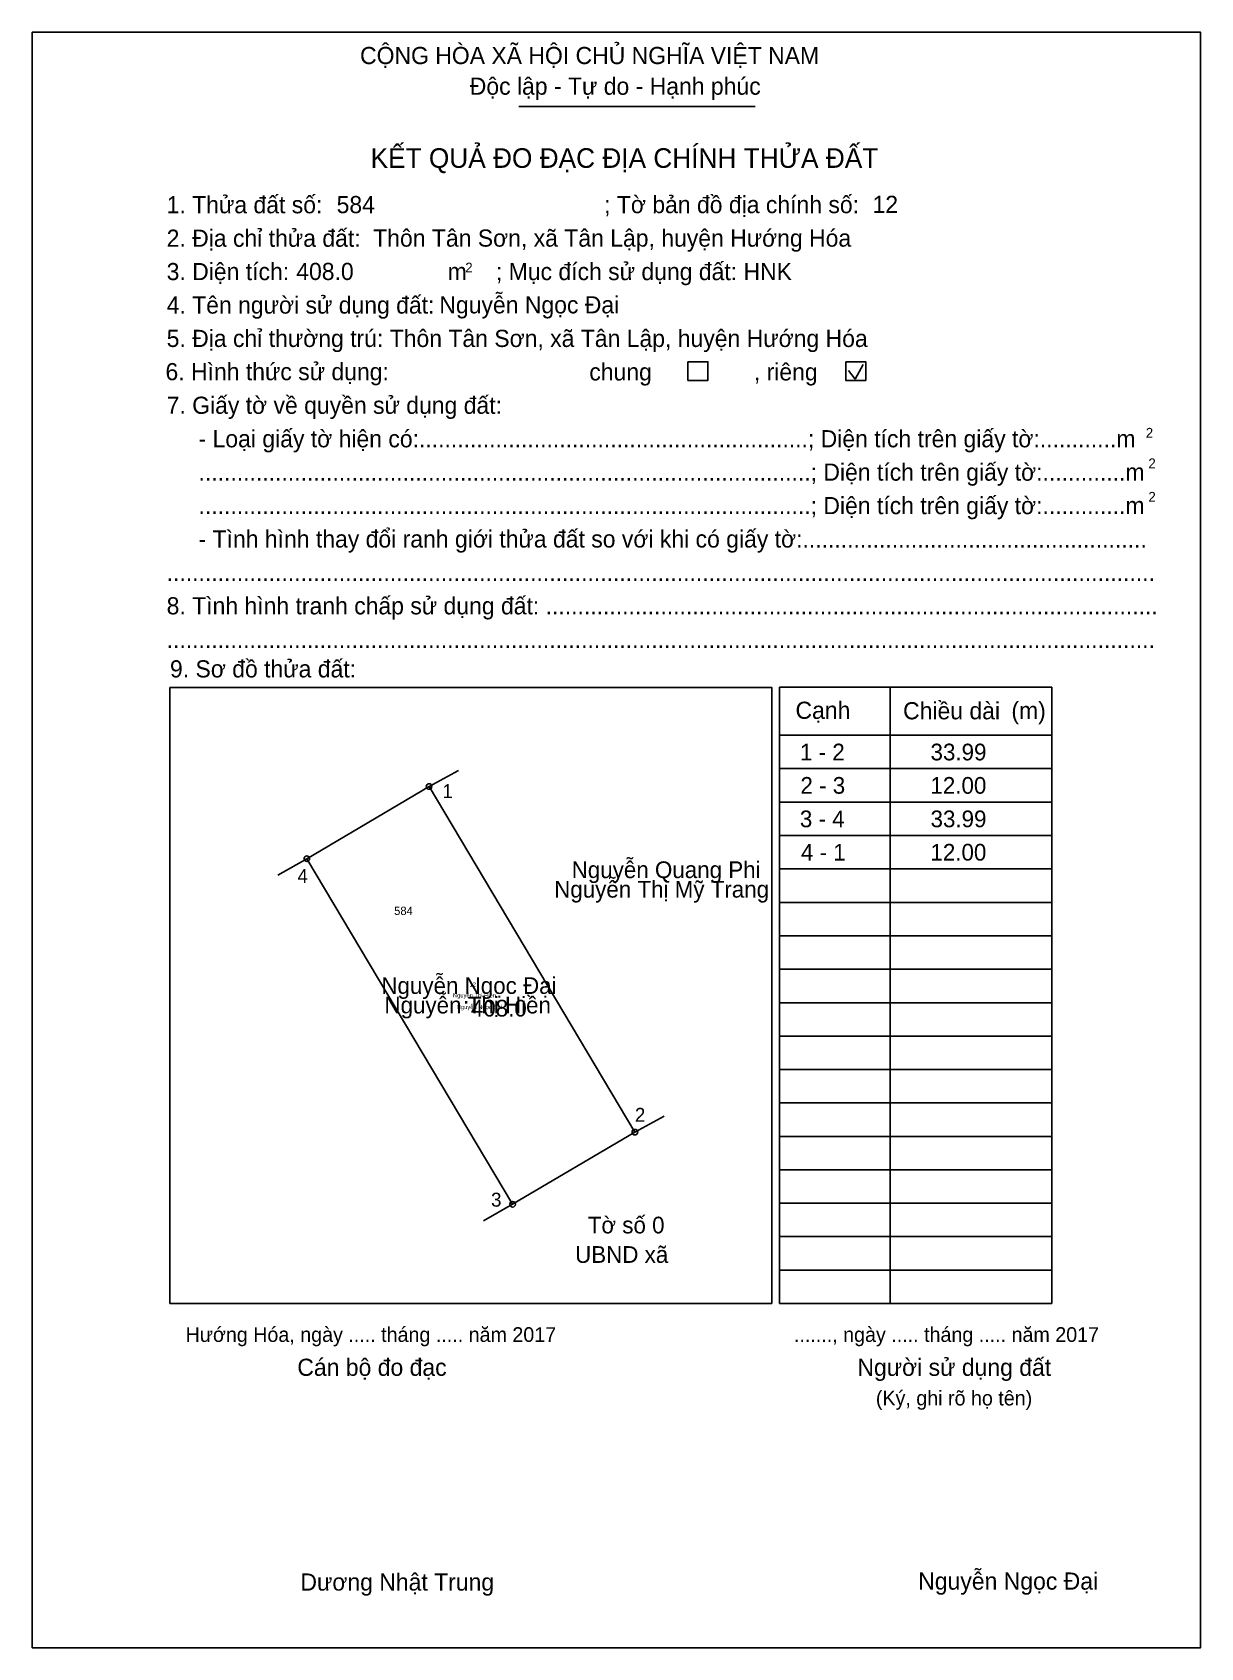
# Model space of a CAD drawing. Extents: x 548203 to 548302, y 1837733 to 1837870.
import ezdxf

# ---------------------------------------------------------------- set-up
doc = ezdxf.new("R2010")
doc.units = 0
for name, color, linetype in [('Level 1', 7, 'Continuous'), ('Level 10', 7, 'Continuous'), ('Level 11', 7, 'Continuous'), ('Level 13', 7, 'Continuous'), ('Level 15', 7, 'Continuous'), ('Level 18', 7, 'Continuous'), ('Level 2', 7, 'Continuous'), ('Level 21', 7, 'Continuous'), ('Level 27', 7, 'Continuous'), ('Level 36', 7, 'Continuous'), ('Level 48', 7, 'Continuous'), ('Level 50', 7, 'Continuous'), ('Level 52', 7, 'Continuous'), ('Level 6', 7, 'Continuous'), ('Level 9', 7, 'Continuous')]:
    doc.layers.add(name, color=color, linetype=linetype)

msp = doc.modelspace()

# ---------------------------------------------------------------- linework, layer by layer
at = {"layer": 'Level 1'}
for p, q in [((548203.4, 1837869.64), (548203.4, 1837869.64)), ((548244.5, 1837863.37), (548264.47, 1837863.37)), ((548272.35, 1837841.06), (548272.91, 1837840.33)), ((548272.91, 1837840.33), (548273.59, 1837841.55)), ((548215.03, 1837814.27), (548215.03, 1837814.27)), ((548289.53, 1837814.29), (548266.53, 1837814.29)), ((548266.53, 1837814.29), (548266.53, 1837762.2)), ((548275.87, 1837814.29), (548275.87, 1837762.2)), ((548289.53, 1837762.2), (548289.53, 1837814.29)), ((548266.53, 1837810.22), (548282.33, 1837810.22)), ((548282.33, 1837810.22), (548289.53, 1837810.22)), ((548266.53, 1837807.4), (548282.33, 1837807.4)), ((548282.33, 1837807.4), (548289.53, 1837807.4)), ((548266.53, 1837804.57), (548282.33, 1837804.57)), ((548282.33, 1837804.57), (548289.53, 1837804.57)), ((548266.53, 1837801.75), (548282.33, 1837801.75)), ((548282.33, 1837801.75), (548289.53, 1837801.75)), ((548266.53, 1837798.92), (548282.33, 1837798.92)), ((548282.33, 1837798.92), (548289.53, 1837798.92)), ((548266.53, 1837796.1), (548282.33, 1837796.1)), ((548282.33, 1837796.1), (548289.53, 1837796.1)), ((548266.53, 1837793.27), (548282.33, 1837793.27)), ((548282.33, 1837793.27), (548289.53, 1837793.27)), ((548266.53, 1837790.45), (548282.33, 1837790.45)), ((548282.33, 1837790.45), (548289.53, 1837790.45)), ((548266.53, 1837787.62), (548282.33, 1837787.62)), ((548282.33, 1837787.62), (548289.53, 1837787.62)), ((548266.53, 1837784.8), (548282.33, 1837784.8)), ((548282.33, 1837784.8), (548289.53, 1837784.8)), ((548266.53, 1837781.97), (548282.33, 1837781.97)), ((548282.33, 1837781.97), (548289.53, 1837781.97)), ((548266.53, 1837779.15), (548282.33, 1837779.15)), ((548282.33, 1837779.15), (548289.53, 1837779.15)), ((548266.53, 1837776.32), (548282.33, 1837776.32)), ((548282.33, 1837776.32), (548289.53, 1837776.32)), ((548266.53, 1837773.5), (548282.33, 1837773.5)), ((548282.33, 1837773.5), (548289.53, 1837773.5)), ((548266.53, 1837770.67), (548282.33, 1837770.67)), ((548282.33, 1837770.67), (548289.53, 1837770.67)), ((548266.53, 1837767.85), (548282.33, 1837767.85)), ((548282.33, 1837767.85), (548289.53, 1837767.85)), ((548266.53, 1837765.02), (548282.33, 1837765.02)), ((548282.33, 1837765.02), (548289.53, 1837765.02)), ((548265.87, 1837762.2), (548265.87, 1837762.2)), ((548266.53, 1837762.2), (548289.53, 1837762.2)), ((548289.53, 1837762.2), (548289.53, 1837762.71)), ((548302.11, 1837733.1), (548302.11, 1837733.1))]:
    msp.add_line(p, q, dxfattribs=at)
msp.add_lwpolyline([(548215.03, 1837814.27), (548265.87, 1837814.27), (548265.87, 1837762.2), (548215.03, 1837762.2)], close=True, dxfattribs=at)
at = {"layer": 'Level 10'}
msp.add_lwpolyline([(548254.31, 1837776.68), (548243.98, 1837770.58), (548226.59, 1837799.79), (548236.92, 1837805.89)], close=True, dxfattribs=at)
at = {"layer": 'Level 11'}
for centre in [(548236.92, 1837805.89), (548226.59, 1837799.79), (548254.31, 1837776.68), (548254.31, 1837776.68), (548243.98, 1837770.58)]:
    msp.add_circle(centre, 0.235, dxfattribs=at)
at = {"layer": 'Level 2'}
msp.add_lwpolyline([(548203.4, 1837869.64), (548302.11, 1837869.64), (548302.11, 1837733.1), (548203.4, 1837733.1)], close=True, dxfattribs=at)
at = {"layer": 'Level 27'}
for p, q in [((548236.92, 1837805.89), (548239.4, 1837807.25)), ((548226.59, 1837799.79), (548224.13, 1837798.39)), ((548254.31, 1837776.68), (548256.79, 1837778.04)), ((548243.98, 1837770.58), (548241.52, 1837769.18))]:
    msp.add_line(p, q, dxfattribs=at)
at = {"layer": 'Level 50'}
for points in [[(548258.79, 1837841.79), (548260.48, 1837841.79), (548260.48, 1837840.21), (548258.79, 1837840.21)], [(548272.13, 1837841.79), (548273.82, 1837841.79), (548273.82, 1837840.21), (548272.13, 1837840.21)]]:
    msp.add_lwpolyline(points, close=True, dxfattribs=at)

# ---------------------------------------------------------------- texts
at = {"layer": 'Level 1'}
for s, height, p in [('CỘNG HÒA XÃ HỘI CHỦ NGHĨA VIỆT NAM', 1.45, (548231.09, 1837866.95)), ('Độc lập - Tự do - Hạnh phúc', 1.45, (548240.36, 1837864.36)), ('KẾT QUẢ ĐO ĐẠC ĐỊA CHÍNH THỬA ĐẤT', 1.6573, (548231.98, 1837858.18)), ('1. Thửa đất số:', 1.45, (548214.75, 1837854.34)), ('; Tờ bản đồ địa chính số:', 1.45, (548251.71, 1837854.35)), ('2. Địa chỉ thửa đất:', 1.45, (548214.75, 1837851.51)), ('3. Diện tích:', 1.45, (548214.75, 1837848.69)), ('m', 1.45, (548238.49, 1837848.69)), ('2', 0.829, (548239.98, 1837849.34)), ('; Mục đích sử dụng đất: HNK', 1.4501, (548242.57, 1837848.69)), ('4. Tên người sử dụng đất:', 1.45, (548214.75, 1837845.86)), ('5. Địa chỉ thường trú: Thôn Tân Sơn, xã Tân Lập, huyện Hướng Hóa', 1.4501, (548214.75, 1837843.04)), ('chung                , riêng', 1.45, (548250.46, 1837840.21)), ('7. Giấy tờ về quyền sử dụng đất:', 1.45, (548214.75, 1837837.39)), ('     - Loại giấy tờ hiện có:.............................................................; Diện tích trên giấy tờ:............m', 1.44998, (548214.75, 1837834.56)), ('2', 0.829, (548297.48, 1837835.37)), ('     ................................................................................................; Diện tích trên giấy tờ:.............m', 1.44998, (548214.75, 1837831.74)), ('2', 0.829, (548297.7, 1837832.79)), ('     ................................................................................................; Diện tích trên giấy tờ:.............m', 1.44998, (548214.75, 1837828.91)), ('2', 0.829, (548297.7, 1837829.96)), ('     - Tình hình thay đổi ranh giới thửa đất so với khi có giấy tờ:......................................................', 1.44998, (548214.75, 1837826.09)), ('...........................................................................................................................................................', 1.44998, (548214.75, 1837823.26)), ('8. Tình hình tranh chấp sử dụng đất: ................................................................................................', 1.44998, (548214.75, 1837820.44)), ('...........................................................................................................................................................', 1.44998, (548214.75, 1837817.61)), ('9. Sơ đồ thửa đất:', 1.45, (548215.03, 1837815.11)), ('Cạnh', 1.45, (548267.88, 1837811.61)), ('Chiều dài', 1.45, (548276.97, 1837811.57)), ('(m)', 1.45, (548286.12, 1837811.59)), ('Hướng Hóa, ngày ..... tháng ..... năm 2017', 1.2429, (548216.35, 1837758.95)), ('......., ngày ..... tháng ..... năm 2017', 1.2429, (548267.75, 1837758.95)), ('Cán bộ đo đạc', 1.4501, (548225.79, 1837756.08)), ('Người sử dụng đất', 1.45, (548273.11, 1837756.08)), ('(Ký, ghi rõ họ tên)', 1.2429, (548274.67, 1837753.58)), ('Dương Nhật Trung', 1.4501, (548226.05, 1837737.93))]:
    msp.add_text(s, height=height, dxfattribs=at).set_placement(p)
at = {"layer": 'Level 13'}
for s, height, p in [('Nguyễn Ngọc Đại', 1.4124, (548232.89, 1837788.36)), ('Nguyễn Thị Hiền', 1.4124, (548233.15, 1837786.71)), ('.', 1.41, (548239.79, 1837787.53)), ('408.0', 1.412, (548240.45, 1837786.45)), ('Nguyễn Ngọc Đại', 0.3531, (548239.26, 1837787.08))]:
    msp.add_text(s, height=height, dxfattribs=at).set_placement(p)
at = {"layer": 'Level 15'}
msp.add_text('Nguyễn Thị Hiền', height=0.3531, dxfattribs=at).set_placement((548238.94, 1837788.06))
at = {"layer": 'Level 18'}
msp.add_text('12', height=0.353, dxfattribs=at).set_placement((548240.34, 1837788.98))
at = {"layer": 'Level 21'}
msp.add_text('584', height=0.706, dxfattribs=at).set_placement((548233.97, 1837795.03))
at = {"layer": 'Level 36'}
for s, height, p in [('Nguyễn Quang Phi', 1.4124, (548248.97, 1837798.15)), ('Nguyễn Thị Mỹ Trang', 1.4124, (548247.49, 1837796.5)), ('Tờ số 0', 1.412, (548250.33, 1837768.12)), ('UBND xã', 1.412, (548249.26, 1837765.63))]:
    msp.add_text(s, height=height, dxfattribs=at).set_placement(p)
at = {"layer": 'Level 48'}
msp.add_text('6. Hình thức sử dụng:', height=1.4501, dxfattribs=at).set_placement((548214.65, 1837840.23))
at = {"layer": 'Level 52'}
for s, p in [('1 - 2', (548268.26, 1837808.1)), ('33.99', (548279.29, 1837808.1)), ('2 - 3', (548268.3, 1837805.28)), ('12.00', (548279.28, 1837805.28)), ('3 - 4', (548268.25, 1837802.45)), ('33.99', (548279.29, 1837802.45)), ('4 - 1', (548268.34, 1837799.63)), ('12.00', (548279.28, 1837799.63))]:
    msp.add_text(s, height=1.412, dxfattribs=at).set_placement(p)
at = {"layer": 'Level 6'}
for s, height, p in [('584', 1.45, (548229.11, 1837854.35)), ('12', 1.45, (548274.39, 1837854.37)), ('Thôn Tân Sơn, xã Tân Lập, huyện Hướng Hóa', 1.4501, (548232.2, 1837851.52)), ('408.0', 1.45, (548225.7, 1837848.7)), ('Nguyễn Ngọc Đại', 1.4501, (548237.79, 1837845.88)), ('Nguyễn Ngọc Đại', 1.4501, (548278.25, 1837738.01))]:
    msp.add_text(s, height=height, dxfattribs=at).set_placement(p)
at = {"layer": 'Level 9'}
for s, p in [('1', (548238.05, 1837804.91)), ('4', (548225.8, 1837797.74)), ('2', (548254.31, 1837777.55)), ('3', (548242.16, 1837770.38))]:
    msp.add_text(s, height=1.18, dxfattribs=at).set_placement(p)

doc.saveas('drawing.dxf')
